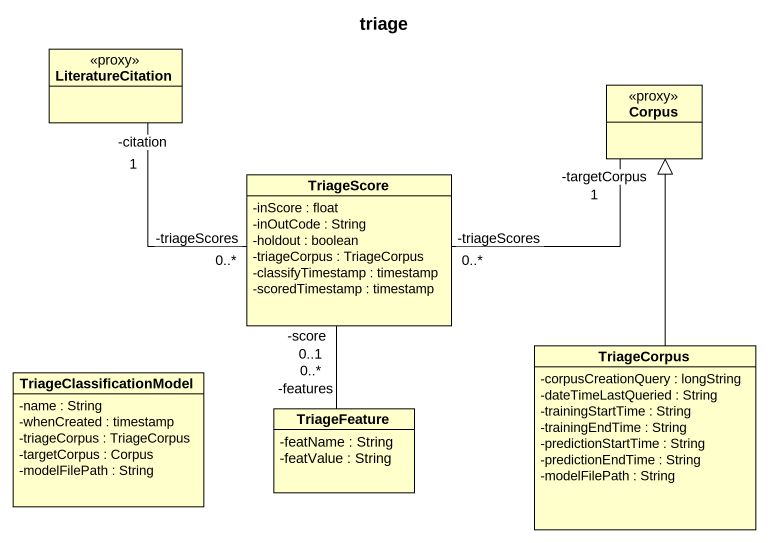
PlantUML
@startuml
title triage
hide circle
hide empty members
skinparam classAttributeIconSize 0
class LiteratureCitation <<proxy>>
class Corpus <<proxy>>
class TriageScore {
  -inScore : float
  -inOutCode : String
  -holdout : boolean
  -triageCorpus : TriageCorpus
  -classifyTimestamp : timestamp
  -scoredTimestamp : timestamp
}
class TriageCorpus {
  -corpusCreationQuery : longString
  -dateTimeLastQueried : String
  -trainingStartTime : String
  -trainingEndTime : String
  -predictionStartTime : String
  -predictionEndTime : String
  -modelFilePath : String
}
class TriageClassificationModel {
  -name : String
  -whenCreated : timestamp
  -triageCorpus : TriageCorpus
  -targetCorpus : Corpus
  -modelFilePath : String
}
class TriageFeature {
  -featName : String
  -featValue : String
}
LiteratureCitation "-citation\n1" -- "-triageScores\n0..*" TriageScore
TriageScore "-triageScores\n0..*" -right- "-targetCorpus\n1" Corpus
TriageCorpus -up-|> Corpus
TriageFeature "-features\n0..*" -up- "-score\n0..1" TriageScore
@enduml
